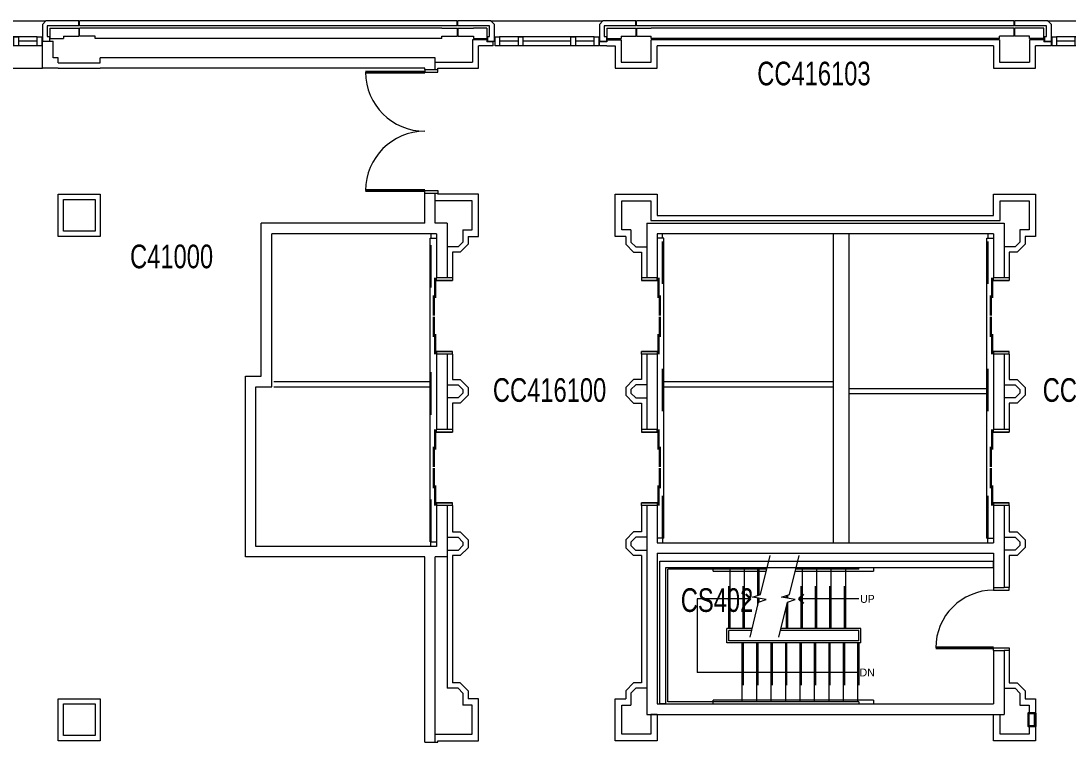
# Model space of a CAD drawing. Header units: inches. Extents: x 1097 to 10841, y 897 to 6841.
# Drawn here: x 8776 to 9573, y 3660 to 4209 of the extents above; entities that cross this region are included whole.
import ezdxf
from ezdxf.enums import TextEntityAlignment as Align

# ---------------------------------------------------------------- set-up
doc = ezdxf.new("R2010")
doc.units = ezdxf.units.IN
doc.header["$MEASUREMENT"] = 0
doc.linetypes.add('DGN4', pattern=[257.983504, 128.991752, -64.495876, 0, -64.495876])
doc.linetypes.add('DGN5', pattern=[96.743814, 32.247938, -64.495876])
doc.layers.get('0').update_dxf_attribs({"lineweight": 18})
for name, color, linetype, lineweight, true_color in [('Level 15', 7, 'Continuous', 18, 0xfefefe), ('Level 16', 7, 'Continuous', 18, 0xfefefe), ('Level 20', 7, 'Continuous', 18, 0xfefefe), ('Level 22', 7, 'Continuous', 18, 0xfefefe), ('Level 23', 7, 'Continuous', 18, 0xfefefe), ('Level 24', 7, 'Continuous', 18, 0xfefefe), ('Level 25', 7, 'Continuous', 18, 0xfefefe), ('Level 26', 7, 'Continuous', 18, 0xfefefe), ('Level 40', 7, 'Continuous', 18, 0xfefefe), ('Level 48', 7, 'Continuous', 18, 0xfefefe), ('Level 54', 7, 'Continuous', 18, 0xfefefe)]:
    doc.layers.add(name, color=color, linetype=linetype, lineweight=lineweight, true_color=true_color)
doc.styles.add('Styledgn000', font='dgn000.shx')
doc.styles.add('Styledgn001', font='dgn001.shx')

# ---------------------------------------------------------------- blocks, each defined once
blk = doc.blocks.new('WINWIN')
at = {"layer": 'Level 15', "color": 30, "linetype": 'Continuous', "lineweight": 0, "true_color": 0xf26432}
blk.add_line((-82.5, 19), (3.11, 19), dxfattribs=at)
at = {"layer": 'Level 16', "color": 163, "linetype": 'Continuous', "lineweight": 0, "true_color": 0x5587b9}
for p, q in [((-3.5, 7), (-75.5, 7)), ((-3.5, 0), (-75.5, 0))]:
    blk.add_line(p, q, dxfattribs=at)
at = {"layer": 'Level 16', "color": 163, "linetype": 'Continuous', "lineweight": 13, "true_color": 0x5587b9}
for p, q in [((-61.25, 3.5), (-75.5, 3.5)), ((-21.25, 3.5), (-57.75, 3.5)), ((-3.5, 3.5), (-17.75, 3.5))]:
    blk.add_line(p, q, dxfattribs=at)
for points in [[(-79, 0), (-79, 7), (-75.5, 7), (-75.5, 0), (-79, 0)], [(-61.25, 0), (-61.25, 7), (-57.75, 7), (-57.75, 0), (-61.25, 0)], [(-21.25, 0), (-21.25, 7), (-17.75, 7), (-17.75, 0), (-21.25, 0)], [(-3.5, 0), (-3.5, 7), (0, 7), (0, 0), (-3.5, 0)]]:
    blk.add_lwpolyline(points, close=True, dxfattribs=at)
blk = doc.blocks.new('WINWIN1')
at = {"layer": 'Level 15', "color": 30, "linetype": 'Continuous', "lineweight": 0, "true_color": 0xf26432}
blk.add_line((-82.5, 19), (3.11, 19), dxfattribs=at)
at = {"layer": 'Level 16', "color": 163, "linetype": 'Continuous', "lineweight": 0, "true_color": 0x5587b9}
for p, q in [((-3.5, 7), (-75.5, 7)), ((-3.5, 0), (-75.5, 0))]:
    blk.add_line(p, q, dxfattribs=at)
at = {"layer": 'Level 16', "color": 163, "linetype": 'Continuous', "lineweight": 13, "true_color": 0x5587b9}
for p, q in [((-61.25, 3.5), (-75.5, 3.5)), ((-21.25, 3.5), (-57.75, 3.5)), ((-3.5, 3.5), (-17.75, 3.5))]:
    blk.add_line(p, q, dxfattribs=at)
for points in [[(-79, 0), (-79, 7), (-75.5, 7), (-75.5, 0), (-79, 0)], [(-61.25, 0), (-61.25, 7), (-57.75, 7), (-57.75, 0), (-61.25, 0)], [(-21.25, 0), (-21.25, 7), (-17.75, 7), (-17.75, 0), (-21.25, 0)], [(-3.5, 0), (-3.5, 7), (0, 7), (0, 0), (-3.5, 0)]]:
    blk.add_lwpolyline(points, close=True, dxfattribs=at)
blk = doc.blocks.new('WINWIN5')
at = {"layer": 'Level 15', "color": 30, "linetype": 'Continuous', "lineweight": 0, "true_color": 0xf26432}
blk.add_line((-82.5, 19), (3.11, 19), dxfattribs=at)
at = {"layer": 'Level 16', "color": 163, "linetype": 'Continuous', "lineweight": 0, "true_color": 0x5587b9}
for p, q in [((-3.5, 7), (-75.5, 7)), ((-3.5, 0), (-75.5, 0))]:
    blk.add_line(p, q, dxfattribs=at)
at = {"layer": 'Level 16', "color": 163, "linetype": 'Continuous', "lineweight": 13, "true_color": 0x5587b9}
for p, q in [((-61.25, 3.5), (-75.5, 3.5)), ((-21.25, 3.5), (-57.75, 3.5)), ((-3.5, 3.5), (-17.75, 3.5))]:
    blk.add_line(p, q, dxfattribs=at)
for points in [[(-79, 0), (-79, 7), (-75.5, 7), (-75.5, 0), (-79, 0)], [(-61.25, 0), (-61.25, 7), (-57.75, 7), (-57.75, 0), (-61.25, 0)], [(-21.25, 0), (-21.25, 7), (-17.75, 7), (-17.75, 0), (-21.25, 0)], [(-3.5, 0), (-3.5, 7), (0, 7), (0, 0), (-3.5, 0)]]:
    blk.add_lwpolyline(points, close=True, dxfattribs=at)
blk = doc.blocks.new('BOPEN2')
at = {"layer": 'Level 25', "color": 2, "linetype": 'Continuous', "lineweight": 0, "true_color": 0xffff00}
for p, q in [((6.000375, 0), (-6, 0)), ((6.000375, -54), (-6, -54))]:
    blk.add_line(p, q, dxfattribs=at)
at = {"layer": 'Level 26', "color": 2, "linetype": 'Continuous', "lineweight": 13, "true_color": 0xffff00}
for points in [[(-6, 2), (-6, 0), (6, 0), (6, 2)], [(-6, -56), (-6, -54), (6, -54), (6, -56)]]:
    blk.add_lwpolyline(points, dxfattribs=at)
blk = doc.blocks.new('BOPEN3')
at = {"layer": 'Level 25', "color": 2, "linetype": 'Continuous', "lineweight": 0, "true_color": 0xffff00}
for p, q in [((6.000375, 54), (-6, 54)), ((6.000375, 0), (-6, 0))]:
    blk.add_line(p, q, dxfattribs=at)
at = {"layer": 'Level 26', "color": 2, "linetype": 'Continuous', "lineweight": 13, "true_color": 0xffff00}
for points in [[(-6, 56), (-6, 54), (6, 54), (6, 56)], [(-6, -2), (-6, 0), (6, 0), (6, -2)]]:
    blk.add_lwpolyline(points, dxfattribs=at)
blk = doc.blocks.new('BOPEN4')
at = {"layer": 'Level 25', "color": 2, "linetype": 'Continuous', "lineweight": 0, "true_color": 0xffff00}
for p, q in [((-6.000375, 54), (6, 54)), ((-6.000375, 0), (6, 0))]:
    blk.add_line(p, q, dxfattribs=at)
at = {"layer": 'Level 26', "color": 2, "linetype": 'Continuous', "lineweight": 13, "true_color": 0xffff00}
for points in [[(6, 56), (6, 54), (-6, 54), (-6, 56)], [(6, -2), (6, 0), (-6, 0), (-6, -2)]]:
    blk.add_lwpolyline(points, dxfattribs=at)
blk = doc.blocks.new('BOPEN5')
at = {"layer": 'Level 25', "color": 2, "linetype": 'Continuous', "lineweight": 0, "true_color": 0xffff00}
for p, q in [((-6.000375, 54), (6, 54)), ((-6.000375, 0), (6, 0))]:
    blk.add_line(p, q, dxfattribs=at)
at = {"layer": 'Level 26', "color": 2, "linetype": 'Continuous', "lineweight": 13, "true_color": 0xffff00}
for points in [[(6, 56), (6, 54), (-6, 54), (-6, 56)], [(6, -2), (6, 0), (-6, 0), (-6, -2)]]:
    blk.add_lwpolyline(points, dxfattribs=at)
blk = doc.blocks.new('ASHNG83')
at = {"layer": 'Level 25', "color": 2, "linetype": 'Continuous', "lineweight": 40, "true_color": 0xffff00}
blk.add_line((-44, -0.000625), (0, 0), dxfattribs=at)
at = {"layer": 'Level 25', "color": 2, "linetype": 'Continuous', "lineweight": 0, "true_color": 0xffff00}
blk.add_ellipse((0, 0), major_axis=(-0.000578, 44.000002), ratio=1, start_param=6.2831850163, end_param=7.8539812946, dxfattribs=at)
at = {"layer": 'Level 26', "color": 2, "linetype": 'Continuous', "lineweight": 13, "true_color": 0xffff00}
for points in [[(-0.000875, 45.999875), (-0.00075, 44), (11.99925, 44.000125), (11.99925, 46.000125)], [(-0.00025, -2), (-0.00025, 0), (11.999875, 0.000125), (11.999875, -1.99975)]]:
    blk.add_lwpolyline(points, dxfattribs=at)
blk = doc.blocks.new('BOPEN6')
at = {"layer": 'Level 25', "color": 2, "linetype": 'Continuous', "lineweight": 0, "true_color": 0xffff00}
for p, q in [((-6.000375, 54), (6, 54)), ((-6.000375, 0), (6, 0))]:
    blk.add_line(p, q, dxfattribs=at)
at = {"layer": 'Level 26', "color": 2, "linetype": 'Continuous', "lineweight": 13, "true_color": 0xffff00}
for points in [[(6, 56), (6, 54), (-6, 54), (-6, 56)], [(6, -2), (6, 0), (-6, 0), (-6, -2)]]:
    blk.add_lwpolyline(points, dxfattribs=at)
blk = doc.blocks.new('BOPEN7')
at = {"layer": 'Level 25', "color": 2, "linetype": 'Continuous', "lineweight": 0, "true_color": 0xffff00}
for p, q in [((-6.000375, 54), (6, 54)), ((-6.000375, 0), (6, 0))]:
    blk.add_line(p, q, dxfattribs=at)
at = {"layer": 'Level 26', "color": 2, "linetype": 'Continuous', "lineweight": 13, "true_color": 0xffff00}
for points in [[(6, 56), (6, 54), (-6, 54), (-6, 56)], [(6, -2), (6, 0), (-6, 0), (-6, -2)]]:
    blk.add_lwpolyline(points, dxfattribs=at)
blk = doc.blocks.new('FEC9')
at = {"layer": 'Level 54', "color": 30, "linetype": 'Continuous', "lineweight": 0, "true_color": 0xf26432}
blk.add_line((-1, 0), (-1, -10), dxfattribs=at)
at = {"layer": 'Level 54', "color": 30, "linetype": 'Continuous', "lineweight": 30, "true_color": 0xf26432}
blk.add_lwpolyline([(0, 0), (-5.5, 0), (-5.5, -10), (0, -10), (0, 0)], close=True, dxfattribs=at)
blk = doc.blocks.new('STRARR2')
at = {"layer": 'Level 40', "color": 2, "linetype": 'Continuous', "lineweight": 30, "true_color": 0xffff00}
for q in [(-3.5355, 3.5355), (-3.5355, -3.5355)]:
    blk.add_line((0, 0), q, dxfattribs=at)
blk = doc.blocks.new('STRARR3')
at = {"layer": 'Level 40', "color": 2, "linetype": 'Continuous', "lineweight": 30, "true_color": 0xffff00}
for q in [(3.5355, 3.5355), (3.5355, -3.5355)]:
    blk.add_line((0, 0), q, dxfattribs=at)
blk = doc.blocks.new('ADBLE3')
at = {"layer": 'Level 25', "color": 2, "linetype": 'Continuous', "lineweight": 40, "true_color": 0xffff00}
for p, q in [((0, 90), (-45, 90)), ((0, 0), (-45, 0))]:
    blk.add_line(p, q, dxfattribs=at)
at = {"layer": 'Level 25', "color": 2, "linetype": 'Continuous', "lineweight": 0, "true_color": 0xffff00}
for centre, major_axis, start_param, end_param in [((0, 90), (0, -45), 4.712394, 6.283185), ((0, 0), (0, 45), 0, 1.570791)]:
    blk.add_ellipse(centre, major_axis=major_axis, ratio=1, start_param=start_param, end_param=end_param, dxfattribs=at)
at = {"layer": 'Level 26', "color": 2, "linetype": 'Continuous', "lineweight": 13, "true_color": 0xffff00}
for points in [[(0, 92), (0, 90), (10, 90), (10, 92)], [(0, -2), (0, 0), (10, 0), (10, -2)]]:
    blk.add_lwpolyline(points, dxfattribs=at)
blk = doc.blocks.new('ED42')
at = {"layer": 'Level 25', "color": 2, "linetype": 'Continuous', "lineweight": 30, "true_color": 0xffff00}
for p, q in [((-1.000125, 2), (-1.000125, -13.25)), ((-2.000125, -11.25), (-2.000125, -26.5)), ((-2.000125, -27.5), (-2.000125, -42.75)), ((-1.000125, -40.75), (-1.000125, -56))]:
    blk.add_line(p, q, dxfattribs=at)
blk = doc.blocks.new('ED43')
at = {"layer": 'Level 25', "color": 2, "linetype": 'Continuous', "lineweight": 30, "true_color": 0xffff00}
for p, q in [((-1.000125, 2), (-1.000125, -13.25)), ((-2.000125, -11.25), (-2.000125, -26.5)), ((-2.000125, -27.5), (-2.000125, -42.75)), ((-1.000125, -40.75), (-1.000125, -56))]:
    blk.add_line(p, q, dxfattribs=at)
blk = doc.blocks.new('ED44')
at = {"layer": 'Level 25', "color": 2, "linetype": 'Continuous', "lineweight": 30, "true_color": 0xffff00}
for p, q in [((1.000125, 40.75), (1.000125, 56)), ((2.000125, 27.5), (2.000125, 42.75)), ((2.000125, 11.25), (2.000125, 26.5)), ((1.000125, -2), (1.000125, 13.25))]:
    blk.add_line(p, q, dxfattribs=at)
blk = doc.blocks.new('ED45')
at = {"layer": 'Level 25', "color": 2, "linetype": 'Continuous', "lineweight": 30, "true_color": 0xffff00}
for p, q in [((1.000125, 40.75), (1.000125, 56)), ((2.000125, 27.5), (2.000125, 42.75)), ((2.000125, 11.25), (2.000125, 26.5)), ((1.000125, -2), (1.000125, 13.25))]:
    blk.add_line(p, q, dxfattribs=at)
blk = doc.blocks.new('ED48')
at = {"layer": 'Level 25', "color": 2, "linetype": 'Continuous', "lineweight": 30, "true_color": 0xffff00}
for p, q in [((-1.000125, 2), (-1.000125, -13.25)), ((-2.000125, -11.25), (-2.000125, -26.5)), ((-2.000125, -27.5), (-2.000125, -42.75)), ((-1.000125, -40.75), (-1.000125, -56))]:
    blk.add_line(p, q, dxfattribs=at)
blk = doc.blocks.new('ED49')
at = {"layer": 'Level 25', "color": 2, "linetype": 'Continuous', "lineweight": 30, "true_color": 0xffff00}
for p, q in [((-1.000125, 2), (-1.000125, -13.25)), ((-2.000125, -11.25), (-2.000125, -26.5)), ((-2.000125, -27.5), (-2.000125, -42.75)), ((-1.000125, -40.75), (-1.000125, -56))]:
    blk.add_line(p, q, dxfattribs=at)

msp = doc.modelspace()

# ---------------------------------------------------------------- linework, layer by layer
at = {"layer": 'Level 15', "color": 30, "linetype": 'Continuous', "lineweight": 13, "true_color": 0xf26432}
for p, q in [((8795.169, 4208.544), (8792.544, 4205.919)), ((8792.553625, 4205.919), (8792.553625, 4193.04425)), ((8820.294, 4208.544), (8795.178625, 4208.544)), ((8820.294, 4204.919), (8796.17875, 4204.919)), ((8796.17875, 4204.919), (8796.17875, 4196.669375)), ((8798.169125, 4202.919125), (8808.58375, 4202.919125)), ((8798.169125, 4202.919125), (8798.169125, 4195.294125)), ((8808.58375, 4202.919125), (8820.294, 4202.919125)), ((8820.294, 4204.919), (8820.294, 4208.544)), ((8820.294, 4202.919125), (8820.294, 4197.044125)), ((9108.294, 4208.544), (8820.794, 4208.544)), ((8820.794, 4204.919), (8820.794, 4208.544)), ((9108.294, 4204.919), (8820.794, 4204.919)), ((8832.58425, 4202.919125), (8820.794, 4202.919125)), ((8820.794, 4197.044125), (8820.794, 4202.919125)), ((9096.58375, 4202.919125), (8832.58425, 4202.919125)), ((9096.58375, 4202.919125), (9108.294, 4202.919125)), ((9108.294, 4204.919), (9108.294, 4208.544)), ((9108.294, 4202.919125), (9108.294, 4197.044)), ((9133.93, 4208.544), (9108.794, 4208.544)), ((9108.794, 4204.919), (9108.794, 4208.544)), ((9132.93, 4204.919), (9108.794, 4204.919)), ((9108.794, 4202.919125), (9120.58425, 4202.919125)), ((9108.794, 4202.919125), (9108.794, 4197.044)), ((9130.93, 4202.919125), (9120.58425, 4202.919125)), ((9130.93, 4202.919125), (9130.93, 4195.294125)), ((9132.93, 4196.66925), (9132.93, 4204.919)), ((9133.93, 4208.544), (9136.555, 4205.919)), ((9136.555, 4193.044125), (9136.555, 4205.919)), ((9216.555, 4205.919), (9219.18, 4208.544)), ((9216.555, 4205.919), (9216.555, 4193.04425)), ((9244.294, 4208.544), (9219.18, 4208.544)), ((9244.294, 4204.919), (9220.180125, 4204.919)), ((9220.180125, 4204.919), (9220.180125, 4196.669375)), ((9222.180125, 4202.919), (9233.169125, 4202.919)), ((9222.180125, 4202.919), (9222.180125, 4195.294)), ((9233.169125, 4202.919), (9244.294, 4202.919)), ((9244.294, 4204.919), (9244.294, 4208.544)), ((9244.294, 4202.919), (9244.294, 4197.044)), ((9532.294, 4208.544), (9244.794, 4208.544)), ((9244.794, 4204.919), (9244.794, 4208.544)), ((9532.294, 4204.919), (9244.794, 4204.919)), ((9244.794, 4202.919), (9255.919, 4202.919)), ((9244.794, 4202.919), (9244.794, 4197.044)), ((9521.169125, 4202.919), (9255.919, 4202.919)), ((9532.294, 4202.919), (9521.169125, 4202.919)), ((9532.294, 4204.919), (9532.294, 4208.544)), ((9532.294, 4197.044), (9532.294, 4202.919)), ((9557.93, 4208.544), (9532.794, 4208.544)), ((9532.794, 4204.919), (9532.794, 4208.544)), ((9556.93, 4204.919), (9532.794, 4204.919)), ((9543.919, 4202.919), (9532.794, 4202.919)), ((9532.794, 4197.044), (9532.794, 4202.919)), ((9554.93, 4202.919), (9543.919, 4202.919)), ((9554.93, 4195.294), (9554.93, 4202.919)), ((9556.93, 4196.669375), (9556.93, 4204.919)), ((9557.93, 4208.544), (9560.555, 4205.919)), ((9560.555, 4193.04425), (9560.555, 4205.919)), ((8792.553625, 4193.04425), (8797.79775, 4193.04425)), ((8796.17875, 4196.669375), (8797.79775, 4196.669375)), ((8797.79775, 4196.669375), (8797.79775, 4193.04425)), ((8798.169125, 4195.294125), (8808.58375, 4195.294125)), ((8808.58375, 4197.044125), (8820.294, 4197.044125)), ((8808.58375, 4197.044125), (8808.58375, 4195.294125)), ((8832.58425, 4197.044125), (8820.794, 4197.044125)), ((8832.58425, 4195.294125), (8832.58425, 4197.044125)), ((9096.58375, 4195.294125), (8832.58425, 4195.294125)), ((9096.58375, 4197.044), (9108.294, 4197.044)), ((9096.58375, 4195.294125), (9096.58375, 4197.044)), ((9108.794, 4197.044), (9120.58425, 4197.044)), ((9120.58425, 4197.044), (9120.58425, 4195.294125)), ((9120.58425, 4195.294125), (9130.93, 4195.294125)), ((9131.305, 4196.66925), (9132.93, 4196.66925)), ((9131.305, 4196.66925), (9131.305, 4193.044125)), ((9131.305, 4193.044125), (9136.555, 4193.044125)), ((9216.555, 4193.04425), (9221.805125, 4193.04425)), ((9220.180125, 4196.669375), (9221.805125, 4196.669375)), ((9221.805125, 4196.669375), (9221.805125, 4193.04425)), ((9222.180125, 4195.294), (9233.169125, 4195.294)), ((9233.169125, 4197.044), (9244.294, 4197.044)), ((9233.169125, 4197.044), (9233.169125, 4195.294)), ((9244.794, 4197.044), (9255.919, 4197.044)), ((9255.919, 4195.294), (9255.919, 4197.044)), ((9521.169125, 4195.294), (9255.919, 4195.294)), ((9532.294, 4197.044), (9521.169125, 4197.044)), ((9521.169125, 4195.294), (9521.169125, 4197.044)), ((9543.919, 4197.044), (9532.794, 4197.044)), ((9543.919, 4195.294), (9543.919, 4197.044)), ((9554.93, 4195.294), (9543.919, 4195.294)), ((9555.305, 4196.669375), (9556.93, 4196.669375)), ((9555.305, 4196.669375), (9555.305, 4193.04425)), ((9555.305, 4193.04425), (9560.555, 4193.04425))]:
    msp.add_line(p, q, dxfattribs=at)
at = {"layer": 'Level 15', "color": 30, "linetype": 'Continuous', "lineweight": 0, "true_color": 0xf26432}
msp.add_line((8712.555125, 4172.544125), (8792.544125, 4172.544125), dxfattribs=at)
at = {"layer": 'Level 20', "color": 3, "linetype": 'Continuous', "lineweight": 0, "true_color": 0x00ff00}
for p, q in [((9268.544, 3690.044), (9268.544, 3791.044)), ((9343.853375, 3791.044), (9268.544, 3791.044)), ((9316.044, 3746.044125), (9316.044, 3791.044125)), ((9327.044, 3746.044125), (9327.044, 3791.044125)), ((9338.044, 3771.499625), (9338.044, 3791.044125)), ((9414.044, 3791.044), (9365.853375, 3791.044)), ((9371.044, 3746.044125), (9371.044, 3791.044125)), ((9382.044, 3746.044125), (9382.044, 3791.044125)), ((9393.044, 3746.044125), (9393.044, 3791.044125)), ((9404.044, 3746.044125), (9404.044, 3791.044125)), ((9414.044, 3791.044), (9414.044, 3792.544)), ((9360.044, 3769.007625), (9360.044, 3771.499625)), ((9338.044, 3766.208125), (9338.044, 3768.729375)), ((9360.044, 3746.044125), (9360.044, 3766.208125)), ((9313.544, 3735.043875), (9313.544, 3746.044125)), ((9332.808125, 3746.044125), (9313.544, 3746.044125)), ((9315.044, 3736.543875), (9315.044, 3744.544125)), ((9332.439875, 3744.544125), (9315.044, 3744.544125)), ((9414.044, 3744.544125), (9354.439875, 3744.544125)), ((9415.544, 3746.044125), (9354.808125, 3746.044125)), ((9414.044, 3736.543875), (9414.044, 3744.544125)), ((9415.544, 3735.043875), (9415.544, 3746.044125)), ((9415.544, 3735.043875), (9313.544, 3735.043875)), ((9414.044, 3736.543875), (9315.044, 3736.543875)), ((9325.044, 3735.043875), (9325.044, 3690.043875)), ((9336.044, 3735.043875), (9336.044, 3690.043875)), ((9347.044, 3735.043875), (9347.044, 3690.043875)), ((9358.044, 3735.043875), (9358.044, 3690.043875)), ((9369.044, 3735.043875), (9369.044, 3690.043875)), ((9380.044, 3735.043875), (9380.044, 3690.043875)), ((9391.044, 3735.043875), (9391.044, 3690.043875)), ((9402.044, 3735.043875), (9402.044, 3690.043875)), ((9413.044, 3735.043875), (9413.044, 3690.043875)), ((9414.044, 3690.044), (9268.544, 3690.044)), ((9414.044, 3690.043875), (9414.044, 3688.544))]:
    msp.add_line(p, q, dxfattribs=at)
at = {"layer": 'Level 20', "color": 3, "linetype": 'DGN4', "lineweight": 13, "true_color": 0x00ff00}
for p, q in [((9303.044, 3789.544), (9303.044, 3792.544)), ((9303.044, 3789.544), (9343.48525, 3789.544)), ((9365.48525, 3789.544), (9425.044, 3789.544)), ((9425.044, 3792.544), (9425.044, 3789.544)), ((9425.044, 3691.544), (9303.044, 3691.544)), ((9303.044, 3688.544), (9303.044, 3691.544)), ((9425.044, 3691.544), (9425.044, 3688.544))]:
    msp.add_line(p, q, dxfattribs=at)
at = {"layer": 'Level 20', "color": 3, "linetype": 'DGN5', "lineweight": 0, "true_color": 0x00ff00}
for p, q in [((9315.044, 3746.044125), (9315.044, 3791.044125)), ((9326.044, 3746.044125), (9326.044, 3791.044125)), ((9337.044, 3771.14825), (9337.044, 3791.044125)), ((9370.044, 3746.044125), (9370.044, 3791.044125)), ((9381.044, 3746.044125), (9381.044, 3791.044125)), ((9392.044, 3746.044125), (9392.044, 3791.044125)), ((9403.044, 3746.044125), (9403.044, 3791.044125)), ((9359.044, 3769.1625), (9359.044, 3771.14825)), ((9337.044, 3763.30175), (9337.044, 3769.194875)), ((9359.044, 3746.044125), (9359.044, 3763.30175)), ((9326.044, 3735.043875), (9326.044, 3690.043875)), ((9337.044, 3735.043875), (9337.044, 3690.043875)), ((9348.044, 3735.043875), (9348.044, 3690.043875)), ((9359.044, 3735.043875), (9359.044, 3690.043875)), ((9370.044, 3735.043875), (9370.044, 3690.043875)), ((9381.044, 3735.043875), (9381.044, 3690.043875)), ((9392.044, 3735.043875), (9392.044, 3690.043875)), ((9403.044, 3735.043875), (9403.044, 3690.043875)), ((9414.044, 3735.043875), (9414.044, 3690.043875))]:
    msp.add_line(p, q, dxfattribs=at)
at = {"layer": 'Level 20', "color": 7, "linetype": 'Continuous', "lineweight": 0, "true_color": 0xfefefe}
for points in [[(9331.20375, 3739.507875), (9337.73, 3766.096625), (9343.53625, 3768.1575), (9333.120625, 3769.76975), (9339.15175, 3771.888875), (9346.467375, 3801.693875)], [(9353.20375, 3739.507875), (9359.73, 3766.096625), (9365.53625, 3768.1575), (9355.120625, 3769.76975), (9361.15175, 3771.888875), (9368.467375, 3801.693875)]]:
    msp.add_lwpolyline(points, dxfattribs=at)
at = {"layer": 'Level 22', "color": 120, "linetype": 'Continuous', "lineweight": 0, "true_color": 0x00ffcd}
for p, q in [((9087.544, 3812.044), (9087.544, 4043.044)), ((9087.544, 4043.044), (9092.794, 4043.044)), ((9088.544, 4043.044), (9088.544, 4046.544)), ((9265.544, 4043.044), (9260.294, 4043.044)), ((9264.544, 4043.044), (9264.544, 4046.544)), ((9265.544, 3814.79375), (9265.544, 4043.044)), ((9394.544, 4046.543625), (9394.544, 3811.293625)), ((9406.544, 3811.293625), (9406.544, 4046.543625)), ((9511.544, 3814.79375), (9511.544, 4043.044)), ((9511.544, 4043.044), (9516.794, 4043.044)), ((9512.544, 4043.044), (9512.544, 4046.544)), ((9087.544, 3812.044), (9092.544, 3812.044)), ((9088.294, 3808.544), (9088.294, 3812.044)), ((9265.544, 3814.79375), (9260.544, 3814.79375)), ((9264.794, 3811.29375), (9264.794, 3814.79375)), ((9511.544, 3814.79375), (9516.544, 3814.79375)), ((9512.294, 3811.29375), (9512.294, 3814.79375))]:
    msp.add_line(p, q, dxfattribs=at)
at = {"layer": 'Level 22', "color": 120, "linetype": 'DGN5', "lineweight": 0, "true_color": 0x00ffcd}
for p, q in [((9088.544, 3812.044), (9088.544, 4043.044)), ((9264.544, 3814.79375), (9264.544, 4043.044)), ((9512.544, 3814.79375), (9512.544, 4043.044))]:
    msp.add_line(p, q, dxfattribs=at)
at = {"layer": 'Level 23', "color": 2, "linetype": 'Continuous', "lineweight": 13, "true_color": 0xffff00}
for p, q in [((8792.544125, 4172.544125), (8792.544125, 4193.044375)), ((8792.544125, 4193.044375), (8800.544125, 4193.04425)), ((8800.544125, 4180.544125), (8800.544125, 4193.04425)), ((9119.919, 4194.169125), (9119.919, 4177.169125)), ((9130.93, 4194.169125), (9119.919, 4194.169125)), ((9130.93, 4194.169125), (9130.93, 4192.669125)), ((9222.180125, 4194.16925), (9233.169125, 4194.16925)), ((9222.180125, 4194.16925), (9222.180125, 4192.66925)), ((9233.169125, 4194.16925), (9233.169125, 4177.169125)), ((9255.919, 4177.169125), (9255.919, 4194.16925)), ((9521.169125, 4194.16925), (9255.919, 4194.16925)), ((9521.169125, 4194.16925), (9521.169125, 4177.169125)), ((9543.919, 4194.16925), (9543.919, 4177.169125)), ((9554.93, 4194.16925), (9543.919, 4194.16925)), ((9554.93, 4194.16925), (9554.93, 4192.66925)), ((9124.544, 4172.544), (9124.544, 4189.544)), ((9130.93, 4189.544), (9124.544, 4189.544)), ((9135.7005, 4192.669125), (9130.93, 4192.669125)), ((9135.7005, 4189.544), (9130.93, 4189.544)), ((9135.7005, 4189.544), (9135.7005, 4192.669125)), ((9222.180125, 4192.66925), (9216.555, 4192.66925)), ((9216.555, 4189.544125), (9216.555, 4192.66925)), ((9222.180125, 4189.544125), (9216.555, 4189.544125)), ((9222.180125, 4189.544125), (9228.544, 4189.544125)), ((9228.544, 4189.544125), (9228.544, 4172.544)), ((9260.544, 4172.544), (9260.544, 4189.544125)), ((9516.544, 4189.544125), (9260.544, 4189.544125)), ((9516.544, 4189.544125), (9516.544, 4172.544)), ((9548.544, 4172.544), (9548.544, 4189.544125)), ((9554.93, 4189.544125), (9548.544, 4189.544125)), ((9560.555, 4192.66925), (9554.93, 4192.66925)), ((9560.555, 4189.544125), (9554.93, 4189.544125)), ((9560.555, 4189.544125), (9560.555, 4192.66925)), ((8804.58825, 4180.544125), (8800.544125, 4180.544125)), ((8804.58825, 4176.544125), (8804.58825, 4180.544125)), ((9091.543875, 4180.544125), (8836.544, 4180.544125)), ((8836.544, 4176.544125), (8836.544, 4180.544125)), ((9091.543875, 4171.544), (9091.543875, 4180.544125)), ((9091.543875, 4177.169125), (9119.919, 4177.169125)), ((9091.543875, 4171.544), (9091.543875, 4177.169125)), ((9233.169125, 4177.169125), (9255.919, 4177.169125)), ((9521.169125, 4177.169125), (9543.919, 4177.169125)), ((8804.58825, 4172.544125), (8792.544125, 4172.544125)), ((8804.58825, 4176.544125), (8836.544, 4176.544125)), ((8804.58825, 4172.544), (8836.544, 4172.544)), ((9083.543875, 4172.544125), (8836.544, 4172.544125)), ((9083.543875, 4171.544), (9083.543875, 4172.544125)), ((9083.543875, 4171.544), (9091.543875, 4171.544)), ((9091.543875, 4171.544), (9093.543875, 4171.544)), ((9093.543875, 4172.544), (9124.544, 4172.544)), ((9093.543875, 4171.544), (9093.543875, 4172.544)), ((9228.544, 4172.544), (9260.544, 4172.544)), ((9516.544, 4172.544), (9548.544, 4172.544)), ((8804.54425, 4076.54425), (8836.544375, 4076.544375)), ((8804.544375, 4044.544375), (8804.54425, 4076.54425)), ((8836.544375, 4076.544375), (8836.54425, 4044.54425)), ((9083.543875, 4054.544), (9083.543875, 4077.544)), ((9083.543875, 4077.544), (9091.543875, 4077.544)), ((9091.543875, 4054.544), (9091.543875, 4077.544)), ((9091.543875, 4071.544), (9091.543875, 4077.544)), ((9091.543875, 4077.544), (9093.543875, 4077.544)), ((9093.543875, 4076.544), (9093.543875, 4077.544)), ((9124.543875, 4076.544125), (9093.543875, 4076.544)), ((9124.544, 4044.544), (9124.543875, 4076.544125)), ((9228.544, 4044.544), (9228.544125, 4076.544125)), ((9228.544125, 4076.544125), (9260.544, 4076.544)), ((9260.544, 4076.544), (9260.544, 4060.544)), ((9516.544, 4060.544), (9516.544125, 4076.544125)), ((9516.544125, 4076.544125), (9548.544, 4076.544)), ((9548.544, 4076.544), (9548.544125, 4044.544125)), ((8808.54425, 4072.54425), (8832.544375, 4072.544375)), ((8808.544375, 4048.544375), (8808.54425, 4072.54425)), ((8832.544375, 4072.544375), (8832.54425, 4048.54425)), ((9119.543875, 4071.544125), (9091.543875, 4071.544)), ((9119.544, 4049.544), (9119.543875, 4071.544125)), ((9233.544, 4049.544), (9233.544125, 4071.544125)), ((9233.544125, 4071.544125), (9255.544, 4071.544)), ((9255.544, 4071.544), (9255.544, 4056.544)), ((9521.544, 4056.544), (9521.544125, 4071.544125)), ((9521.544125, 4071.544125), (9543.544, 4071.544)), ((9543.544, 4071.544), (9543.544125, 4049.544125)), ((9260.544, 4060.544), (9516.544, 4060.544)), ((8959.043875, 3938.04375), (8959.043875, 4054.544)), ((9083.543875, 4054.544), (8959.043875, 4054.544)), ((9100.544, 4054.544), (9091.543875, 4054.544)), ((9100.544, 4054.544), (9100.544, 4012.877375)), ((9112.544, 4049.544), (9119.544, 4049.544)), ((9112.544, 4049.544), (9112.544, 4040.201)), ((9240.544125, 4049.544), (9233.544, 4049.544)), ((9240.544125, 4049.544), (9240.544125, 4040.201)), ((9252.544, 4054.543875), (9524.544, 4054.543875)), ((9252.544, 4054.543875), (9252.544, 4012.877375)), ((9255.544, 4056.544), (9521.544, 4056.544)), ((9524.544, 4054.543875), (9524.544, 4012.877375)), ((9543.544125, 4049.544125), (9536.544, 4049.544125)), ((9536.544, 4049.544125), (9536.544, 4040.201)), ((8836.54425, 4044.54425), (8804.544375, 4044.544375)), ((8832.54425, 4048.54425), (8808.544375, 4048.544375)), ((9092.544, 4046.544), (8967.044, 4046.544)), ((8967.044, 3930.04375), (8967.044, 4046.544)), ((9092.544, 4046.544), (9092.544, 4012.877375)), ((9116.544, 4044.544), (9116.544, 4038.544125)), ((9116.544, 4044.544), (9124.544, 4044.544)), ((9236.544, 4044.544), (9228.544, 4044.544)), ((9236.544, 4044.544), (9236.544, 4038.544125)), ((9260.544, 4046.54375), (9260.544, 4012.877375)), ((9516.544, 4046.54375), (9260.544, 4046.54375)), ((9516.544, 4046.54375), (9516.544, 4012.877375)), ((9548.544125, 4044.544125), (9540.544, 4044.544125)), ((9540.544, 4044.544125), (9540.544, 4038.544125)), ((9100.544, 4036.54425), (9100.544, 4012.877375)), ((9108.88725, 4036.54425), (9100.544, 4036.54425)), ((9112.544, 4040.201), (9108.88725, 4036.54425)), ((9116.544, 4038.544125), (9110.544, 4032.544125)), ((9236.544, 4038.544125), (9242.544, 4032.544125)), ((9240.544125, 4040.201), (9244.200875, 4036.54425)), ((9244.200875, 4036.54425), (9252.544, 4036.54425)), ((9252.544, 4036.54425), (9252.544, 4012.877375)), ((9524.544, 4036.54425), (9524.544, 4012.877375)), ((9532.88725, 4036.54425), (9524.544, 4036.54425)), ((9536.544, 4040.201), (9532.88725, 4036.54425)), ((9540.544, 4038.544125), (9534.544, 4032.544125)), ((9110.544, 4032.544125), (9104.544, 4032.544125)), ((9104.544, 4032.544125), (9104.544, 4012.877375)), ((9242.544, 4032.544125), (9248.544, 4032.544125)), ((9248.544, 4032.544125), (9248.544, 4012.877375)), ((9534.544, 4032.544125), (9528.544, 4032.544125)), ((9528.544, 4032.544125), (9528.544, 4012.877375)), ((9100.544, 4012.877375), (9092.544, 4012.877375)), ((9104.544, 4012.877375), (9100.544, 4012.877375)), ((9252.544, 4012.877375), (9248.544, 4012.877375)), ((9260.544, 4012.877375), (9252.544, 4012.877375)), ((9524.544, 4012.877375), (9516.544, 4012.877375)), ((9528.544, 4012.877375), (9524.544, 4012.877375)), ((9100.544, 3954.877375), (9092.544, 3954.877375)), ((9092.544, 3954.877375), (9092.544, 3897.544)), ((9104.544, 3954.877375), (9100.544, 3954.877375)), ((9100.544, 3954.877375), (9100.544, 3897.544)), ((9100.544, 3954.877375), (9100.544, 3931.58575)), ((9104.544, 3954.877375), (9104.544, 3935.58575)), ((9252.544, 3954.877375), (9248.544, 3954.877375)), ((9248.544, 3954.877375), (9248.544, 3935.58575)), ((9260.544, 3954.877375), (9252.544, 3954.877375)), ((9252.544, 3954.877375), (9252.544, 3897.544)), ((9252.544, 3954.877375), (9252.544, 3931.58575)), ((9260.544, 3954.877375), (9260.544, 3897.544)), ((9524.544, 3954.877375), (9516.544, 3954.877375)), ((9516.544, 3954.877375), (9516.544, 3897.544)), ((9528.544, 3954.877375), (9524.544, 3954.877375)), ((9524.544, 3954.877375), (9524.544, 3897.544)), ((9524.544, 3954.877375), (9524.544, 3931.58575)), ((9528.544, 3954.877375), (9528.544, 3935.58575)), ((8947.043875, 3800.544), (8947.043875, 3938.04375)), ((8947.043875, 3938.04375), (8959.043875, 3938.04375)), ((8955.044, 3808.544), (8955.044, 3930.04375)), ((8955.044, 3930.04375), (8967.044, 3930.04375)), ((9100.544, 3931.58575), (9108.88725, 3931.58575)), ((9104.544, 3935.58575), (9110.544, 3935.58575)), ((9108.88725, 3931.58575), (9112.544, 3927.929)), ((9110.544, 3935.58575), (9116.544, 3929.58575)), ((9242.544, 3935.58575), (9236.544, 3929.58575)), ((9244.200875, 3931.58575), (9240.544125, 3927.929)), ((9248.544, 3935.58575), (9242.544, 3935.58575)), ((9252.544, 3931.58575), (9244.200875, 3931.58575)), ((9524.544, 3931.58575), (9532.88725, 3931.58575)), ((9528.544, 3935.58575), (9534.544, 3935.58575)), ((9532.88725, 3931.58575), (9536.544, 3927.929)), ((9534.544, 3935.58575), (9540.544, 3929.58575)), ((9112.544, 3925.242625), (9108.88725, 3921.585875)), ((9116.544, 3923.58575), (9110.544, 3917.58575)), ((9112.544, 3927.929), (9112.544, 3925.242625)), ((9116.544, 3929.58575), (9116.544, 3923.58575)), ((9236.544, 3929.58575), (9236.544, 3923.58575)), ((9236.544, 3923.58575), (9242.544, 3917.58575)), ((9240.544125, 3927.929), (9240.544125, 3925.242625)), ((9240.544125, 3925.242625), (9244.200875, 3921.585875)), ((9536.544, 3925.242625), (9532.88725, 3921.585875)), ((9540.544, 3923.58575), (9534.544, 3917.58575)), ((9536.544, 3927.929), (9536.544, 3925.242625)), ((9540.544, 3929.58575), (9540.544, 3923.58575)), ((9108.88725, 3921.585875), (9100.544, 3921.585875)), ((9100.544, 3921.585875), (9100.544, 3897.544)), ((9110.544, 3917.58575), (9104.544, 3917.58575)), ((9104.544, 3917.58575), (9104.544, 3897.544)), ((9242.544, 3917.58575), (9248.544, 3917.58575)), ((9244.200875, 3921.585875), (9252.544, 3921.585875)), ((9248.544, 3917.58575), (9248.544, 3897.544)), ((9252.544, 3921.585875), (9252.544, 3897.544)), ((9532.88725, 3921.585875), (9524.544, 3921.585875)), ((9524.544, 3921.585875), (9524.544, 3897.544)), ((9534.544, 3917.58575), (9528.544, 3917.58575)), ((9528.544, 3917.58575), (9528.544, 3897.544)), ((9100.544, 3897.544), (9092.544, 3897.544)), ((9104.544, 3897.544), (9100.544, 3897.544)), ((9252.544, 3897.544), (9248.544, 3897.544)), ((9260.544, 3897.544), (9252.544, 3897.544)), ((9524.544, 3897.544), (9516.544, 3897.544)), ((9528.544, 3897.544), (9524.544, 3897.544)), ((9092.544, 3839.544), (9092.544, 3808.544)), ((9100.544, 3839.544), (9092.544, 3839.544)), ((9100.544, 3839.544), (9100.544, 3800.544)), ((9104.544, 3839.544), (9100.544, 3839.544)), ((9100.544, 3839.544), (9100.544, 3815.502375)), ((9104.544, 3839.544), (9104.544, 3819.502375)), ((9252.544, 3839.544), (9248.544, 3839.544)), ((9248.544, 3839.544), (9248.544, 3819.502375)), ((9252.544, 3839.544), (9252.544, 3680.544)), ((9260.544, 3839.544), (9252.544, 3839.544)), ((9252.544, 3839.544), (9252.544, 3815.502375)), ((9260.544, 3839.544), (9260.544, 3811.29375)), ((9524.544, 3839.544), (9516.544, 3839.544)), ((9516.544, 3839.544), (9516.544, 3811.29375)), ((9528.544, 3839.544), (9524.544, 3839.544)), ((9524.544, 3839.544), (9524.544, 3777.21075)), ((9524.544, 3839.544), (9524.544, 3815.544)), ((9528.544, 3839.544), (9528.544, 3819.544)), ((9104.544, 3819.502375), (9110.544, 3819.502375)), ((9110.544, 3819.502375), (9116.544, 3813.502375)), ((9242.544, 3819.502375), (9236.544, 3813.502375)), ((9248.544, 3819.502375), (9242.544, 3819.502375)), ((9528.544, 3819.544), (9534.544, 3819.544)), ((9534.544, 3819.544), (9540.544, 3813.544)), ((9100.544, 3815.502375), (9108.88725, 3815.502375)), ((9108.88725, 3815.502375), (9112.544, 3811.845625)), ((9112.544, 3811.845625), (9112.544, 3809.15925)), ((9116.544, 3813.502375), (9116.544, 3807.502375)), ((9236.544, 3813.502375), (9236.544, 3807.502375)), ((9244.200875, 3815.502375), (9240.544125, 3811.845625)), ((9240.544125, 3811.845625), (9240.544125, 3809.15925)), ((9252.544, 3815.502375), (9244.200875, 3815.502375)), ((9260.544, 3811.29375), (9516.544, 3811.29375)), ((9524.544, 3815.544), (9532.88725, 3815.544)), ((9532.88725, 3815.544), (9536.544, 3811.88725)), ((9536.544, 3811.88725), (9536.544, 3809.200875)), ((9540.544, 3813.544), (9540.544, 3807.544)), ((9092.544, 3808.544), (8955.044, 3808.544)), ((9108.88725, 3805.5025), (9100.544, 3805.5025)), ((9100.544, 3805.5025), (9100.544, 3700.544)), ((9112.544, 3809.15925), (9108.88725, 3805.5025)), ((9116.544, 3807.502375), (9110.544, 3801.502375)), ((9236.544, 3807.502375), (9242.544, 3801.502375)), ((9240.544125, 3809.15925), (9244.200875, 3805.5025)), ((9252.544, 3805.5025), (9244.200875, 3805.5025)), ((9252.544, 3805.5025), (9252.544, 3700.544)), ((9260.544, 3803.29375), (9516.544, 3803.29375)), ((9260.544, 3803.29375), (9260.544, 3688.544)), ((9516.544, 3803.29375), (9516.544, 3777.21075)), ((9532.88725, 3805.544125), (9524.544, 3805.544125)), ((9524.544, 3805.544125), (9524.544, 3777.21075)), ((9536.544, 3809.200875), (9532.88725, 3805.544125)), ((9540.544, 3807.544), (9534.544, 3801.544)), ((9083.544, 3800.544), (8947.043875, 3800.544)), ((9083.544, 3659.544125), (9083.544, 3800.544)), ((9100.544, 3800.544), (9091.544, 3800.544)), ((9091.544, 3659.544125), (9091.544, 3800.544)), ((9110.544, 3801.502375), (9104.544, 3801.502375)), ((9104.544, 3801.502375), (9104.544, 3704.544)), ((9248.544, 3801.502375), (9242.544, 3801.502375)), ((9248.544, 3801.502375), (9248.544, 3704.544)), ((9262.418875, 3688.919), (9262.418875, 3797.169)), ((9262.418875, 3797.169), (9516.169, 3797.169)), ((9516.169, 3797.169), (9516.169, 3792.544)), ((9534.544, 3801.544), (9528.544, 3801.544)), ((9528.544, 3801.544), (9528.544, 3777.21075)), ((9267.044, 3688.919), (9267.044, 3792.544)), ((9267.044, 3792.544), (9516.169, 3792.544)), ((9516.544, 3777.21075), (9524.544, 3777.21075)), ((9528.544, 3777.21075), (9524.544, 3777.21075)), ((9516.544, 3729.21075), (9516.544, 3688.544)), ((9516.544, 3729.21075), (9524.544, 3729.21075)), ((9524.544, 3729.21075), (9524.544, 3680.544)), ((9524.544, 3729.21075), (9524.544, 3700.544)), ((9528.544, 3729.21075), (9524.544, 3729.21075)), ((9528.544, 3729.21075), (9528.544, 3704.544)), ((9108.88725, 3700.544), (9100.544, 3700.544)), ((9110.544, 3704.544), (9104.544, 3704.544)), ((9108.88725, 3700.544), (9112.544, 3696.88725)), ((9110.544, 3704.544), (9116.544, 3698.544)), ((9242.544, 3704.544), (9236.544, 3698.544)), ((9244.200875, 3700.544), (9240.544125, 3696.88725)), ((9248.544, 3704.544), (9242.544, 3704.544)), ((9252.544, 3700.544), (9244.200875, 3700.544)), ((9524.544, 3700.544), (9532.88725, 3700.544)), ((9528.544, 3704.544), (9534.544, 3704.544)), ((9532.88725, 3700.544), (9536.544, 3696.88725)), ((9534.544, 3704.544), (9540.544, 3698.544)), ((8804.54425, 3692.54425), (8836.544375, 3692.544375)), ((8804.544375, 3660.54525), (8804.54425, 3692.54425)), ((8836.544375, 3692.544375), (8836.54425, 3660.545125)), ((9112.544, 3696.88725), (9112.544, 3687.544125)), ((9116.544, 3698.544), (9116.544, 3692.544125)), ((9124.543875, 3692.544125), (9116.544, 3692.544125)), ((9124.544, 3660.544), (9124.543875, 3692.544125)), ((9228.544, 3660.544), (9228.544125, 3692.544125)), ((9228.544125, 3692.544125), (9236.544, 3692.544125)), ((9236.544, 3698.544), (9236.544, 3692.544125)), ((9240.544125, 3696.88725), (9240.544125, 3687.544125)), ((9536.544, 3696.88725), (9536.544, 3687.544)), ((9540.544, 3698.544), (9540.544, 3692.544)), ((9540.544, 3692.544), (9548.544, 3692.544)), ((9548.544, 3692.544), (9548.544, 3681.544)), ((8808.54425, 3688.54425), (8832.544375, 3688.544375)), ((8808.544375, 3664.54525), (8808.54425, 3688.54425)), ((8832.544375, 3688.544375), (8832.54425, 3664.545125)), ((9119.543875, 3687.544125), (9112.544, 3687.544125)), ((9119.544, 3665.544), (9119.543875, 3687.544125)), ((9233.544, 3665.544), (9233.544125, 3687.544125)), ((9233.544125, 3687.544125), (9240.544125, 3687.544125)), ((9260.544, 3688.544), (9516.544, 3688.544)), ((9262.418875, 3688.919), (9267.044, 3688.919)), ((9536.544, 3687.544), (9543.544, 3687.544)), ((9543.544, 3687.544), (9543.544, 3681.544)), ((9252.544, 3680.544), (9524.544, 3680.544)), ((9255.544125, 3680.544), (9255.544125, 3665.544125)), ((9260.544125, 3680.544), (9255.544125, 3680.544)), ((9260.544125, 3680.544), (9260.544125, 3660.544125)), ((9516.544, 3660.544), (9516.544, 3680.544)), ((9516.544, 3680.544), (9521.544, 3680.544)), ((9521.544, 3665.544), (9521.544, 3680.544)), ((9543.544, 3681.544), (9548.544, 3681.544)), ((9543.544, 3671.544), (9548.544, 3671.544)), ((9543.544, 3671.544), (9543.544, 3665.544125)), ((9548.544, 3671.544), (9548.544, 3660.544125)), ((8836.54425, 3660.545125), (8804.544375, 3660.54525)), ((8832.54425, 3664.545125), (8808.544375, 3664.54525)), ((9083.544, 3659.544125), (9091.544, 3659.544125)), ((9091.544, 3665.544125), (9119.544, 3665.544)), ((9091.544, 3659.544125), (9091.544, 3665.544125)), ((9091.544, 3659.544125), (9093.544, 3659.544125)), ((9093.544, 3660.544125), (9124.544, 3660.544)), ((9093.544, 3659.544125), (9093.544, 3660.544125)), ((9260.544125, 3660.544125), (9228.544, 3660.544)), ((9255.544125, 3665.544125), (9233.544, 3665.544)), ((9548.544, 3660.544125), (9516.544, 3660.544)), ((9543.544, 3665.544125), (9521.544, 3665.544))]:
    msp.add_line(p, q, dxfattribs=at)
at = {"layer": 'Level 24', "color": 3, "linetype": 'Continuous', "lineweight": 0, "true_color": 0x00ff00}
for p, q in [((8968.544, 3934.04375), (9087.544, 3934.04375)), ((8968.544, 3930.04375), (9087.544, 3930.04375)), ((9265.544, 3934.04375), (9394.544, 3934.04375)), ((9265.544, 3930.04375), (9394.544, 3930.04375)), ((9511.544, 3928.543625), (9406.544, 3928.543625)), ((9511.544, 3924.543625), (9406.544, 3924.543625))]:
    msp.add_line(p, q, dxfattribs=at)
at = {"layer": 'Level 40', "color": 2, "linetype": 'Continuous', "lineweight": 13, "true_color": 0xffff00}
for p, q in [((9291.044, 3768.544125), (9291.044, 3712.544)), ((9331.456375, 3768.544125), (9291.044, 3768.544125)), ((9414.043875, 3768.544125), (9368.374375, 3768.544125)), ((9414.043875, 3712.544), (9291.044, 3712.544))]:
    msp.add_line(p, q, dxfattribs=at)

# ---------------------------------------------------------------- block references
at = {"color": 30, "linetype": 'Continuous', "lineweight": 13, "true_color": 0xf26432}
for name, p in [('WINWIN1', (8792.055, 4189.544)), ('WINWIN', (9216.055, 4189.544)), ('WINWIN5', (9640.055, 4189.544))]:
    msp.add_blockref(name, p, dxfattribs=at)
at = {"color": 7, "linetype": 'Continuous', "lineweight": 0, "true_color": 0xfefefe}
for name, p in [('ADBLE3', (9083.543875, 4079.544)), ('ED42', (9092.544125, 4010.877375)), ('BOPEN6', (9098.544125, 3956.877375)), ('BOPEN2', (9254.543875, 4010.877375)), ('ED44', (9260.543875, 3956.877375)), ('ED49', (9516.544125, 4010.877375)), ('BOPEN4', (9522.544125, 3956.877375)), ('ED43', (9092.544125, 3895.544)), ('BOPEN7', (9098.544125, 3841.544)), ('BOPEN3', (9254.543875, 3841.544)), ('ED45', (9260.543875, 3841.544)), ('ED48', (9516.544125, 3895.544)), ('BOPEN5', (9522.544125, 3841.544)), ('STRARR2', (9331.456375, 3768.544125)), ('STRARR3', (9368.374375, 3768.544125)), ('ASHNG83', (9516.54425, 3731.21075)), ('FEC9', (9548.544, 3681.544))]:
    msp.add_blockref(name, p, dxfattribs=at)

# ---------------------------------------------------------------- texts
at = {"layer": 'Level 40', "color": 2, "linetype": 'Continuous', "lineweight": 13, "true_color": 0xffff00, "style": 'Styledgn000'}
for s, p in [('UP', (9426.090225, 3768.544125)), ('DN', (9426.137797, 3712.544))]:
    msp.add_text(s, height=6, dxfattribs=at).set_placement(p, align=Align.MIDDLE_RIGHT)
at = {"layer": 'Level 48', "color": 120, "linetype": 'Continuous', "lineweight": 13, "true_color": 0x00ffcd, "style": 'Styledgn001', "width": 0.75}
for s, p in [('CC416103', (9379.800336, 4168.52025)), ('C41000', (8890.822727, 4029.25025)), ('CC416100', (9178.564028, 3927.553375)), ('CC416102', (9597.137336, 3927.553375)), ('CS402', (9306.035579, 3767.63175))]:
    msp.add_text(s, height=18, dxfattribs=at).set_placement(p, align=Align.MIDDLE_CENTER)

doc.saveas('drawing.dxf')
